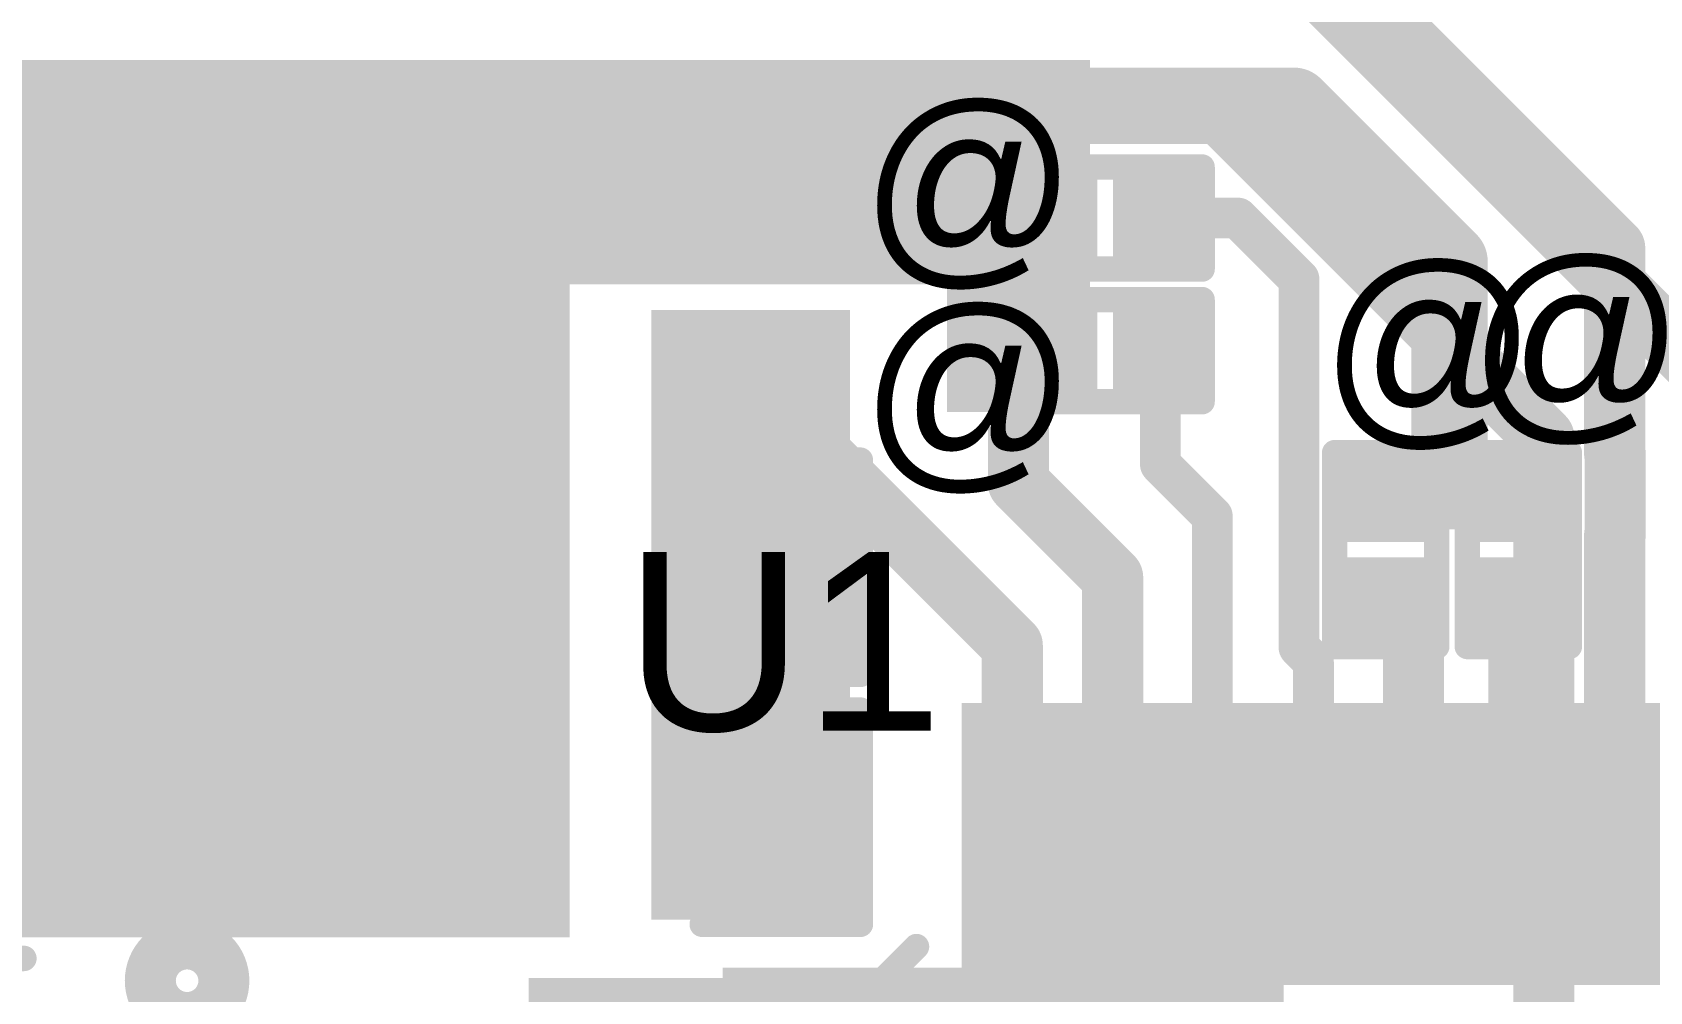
# Model space of a CAD drawing. Header units: millimetres. Extents: x -1.41 to 1.31, y -0.13 to 2.68.
# Drawn here: x -0.4223 to -0.1053, y 1.4123 to 1.6004 of the extents above; entities that cross this region are included whole.
import ezdxf

# ---------------------------------------------------------------- set-up
doc = ezdxf.new("R2010")
doc.units = ezdxf.units.MM
doc.header["$MEASUREMENT"] = 0
for name, color, linetype in [('BottomLayer', 5, 'Continuous'), ('BottomOverlay', 54, 'Continuous'), ('BottomPaste', 16, 'Continuous'), ('BottomSolder', 6, 'Continuous'), ('Mechanical2', 216, 'Continuous'), ('TopLayer', 1, 'Continuous'), ('TopOverlay', 2, 'Continuous'), ('TopPaste', 8, 'Continuous'), ('TopSolder', 216, 'Continuous'), ('ViaHoleLayer', 16, 'Continuous')]:
    doc.layers.add(name, color=color, linetype=linetype)
doc.styles.add('Arial', font='', dxfattribs={"height": 0.2})
doc.styles.get('Arial').set_extended_font_data('Arial')

# ---------------------------------------------------------------- blocks, each defined once
blk = doc.blocks.new('LQFP_100_6')
at = {"layer": 'TopLayer'}
for points in [[(-0.24213, 0.2815), (-0.24213, 0.32874), (-0.23031, 0.32874), (-0.23031, 0.2815)], [(-0.22244, 0.2815), (-0.22244, 0.32874), (-0.21063, 0.32874), (-0.21063, 0.2815)], [(-0.20276, 0.2815), (-0.20276, 0.32874), (-0.19094, 0.32874), (-0.19094, 0.2815)], [(-0.18307, 0.2815), (-0.18307, 0.32874), (-0.17126, 0.32874), (-0.17126, 0.2815)], [(-0.16339, 0.2815), (-0.16339, 0.32874), (-0.15157, 0.32874), (-0.15157, 0.2815)], [(-0.1437, 0.2815), (-0.1437, 0.32874), (-0.13189, 0.32874), (-0.13189, 0.2815)], [(-0.12402, 0.2815), (-0.12402, 0.32874), (-0.1122, 0.32874), (-0.1122, 0.2815)]]:
    blk.add_hatch(color=1, dxfattribs=at).paths.add_polyline_path(points)
at = {"layer": 'TopPaste'}
for points in [[(-0.24213, 0.2815), (-0.24213, 0.32874), (-0.23031, 0.32874), (-0.23031, 0.2815)], [(-0.22244, 0.2815), (-0.22244, 0.32874), (-0.21063, 0.32874), (-0.21063, 0.2815)], [(-0.20276, 0.2815), (-0.20276, 0.32874), (-0.19094, 0.32874), (-0.19094, 0.2815)], [(-0.18307, 0.2815), (-0.18307, 0.32874), (-0.17126, 0.32874), (-0.17126, 0.2815)], [(-0.16339, 0.2815), (-0.16339, 0.32874), (-0.15157, 0.32874), (-0.15157, 0.2815)], [(-0.1437, 0.2815), (-0.1437, 0.32874), (-0.13189, 0.32874), (-0.13189, 0.2815)], [(-0.12402, 0.2815), (-0.12402, 0.32874), (-0.1122, 0.32874), (-0.1122, 0.2815)]]:
    blk.add_hatch(color=8, dxfattribs=at).paths.add_polyline_path(points)
at = {"layer": 'TopSolder'}
for points in [[(-0.24613, 0.2775), (-0.24613, 0.33274), (-0.22631, 0.33274), (-0.22631, 0.2775)], [(-0.22644, 0.2775), (-0.22644, 0.33274), (-0.20663, 0.33274), (-0.20663, 0.2775)], [(-0.20676, 0.2775), (-0.20676, 0.33274), (-0.18694, 0.33274), (-0.18694, 0.2775)], [(-0.18707, 0.2775), (-0.18707, 0.33274), (-0.16726, 0.33274), (-0.16726, 0.2775)], [(-0.16739, 0.2775), (-0.16739, 0.33274), (-0.14757, 0.33274), (-0.14757, 0.2775)], [(-0.1477, 0.2775), (-0.1477, 0.33274), (-0.12789, 0.33274), (-0.12789, 0.2775)], [(-0.12802, 0.2775), (-0.12802, 0.33274), (-0.1082, 0.33274), (-0.1082, 0.2775)]]:
    blk.add_hatch(color=216, dxfattribs=at).paths.add_polyline_path(points)
at = {"layer": 'TopOverlay', "const_width": 0.005}
blk.add_lwpolyline([(-0.285, 0.255), (-0.255, 0.285)], dxfattribs=at)
at = {"layer": 'TopOverlay', "const_width": 0.0025}
blk.add_lwpolyline([(-0.25625, 0.285, 1), (-0.25375, 0.285, 1)], format="xyb", close=True, dxfattribs=at)
blk = doc.blocks.new('R___0201_11')
at = {"layer": 'TopLayer'}
for points in [[(-0.01614, 0.00728), (-0.00551, 0.00728), (-0.00551, -0.00728), (-0.01614, -0.00728)], [(0.00551, 0.00728), (0.01614, 0.00728), (0.01614, -0.00728), (0.00551, -0.00728)]]:
    blk.add_hatch(color=1, dxfattribs=at).paths.add_polyline_path(points)
at = {"layer": 'TopPaste'}
for points in [[(-0.01614, 0.00728), (-0.00551, 0.00728), (-0.00551, -0.00728), (-0.01614, -0.00728)], [(0.00551, 0.00728), (0.01614, 0.00728), (0.01614, -0.00728), (0.00551, -0.00728)]]:
    blk.add_hatch(color=8, dxfattribs=at).paths.add_polyline_path(points)
at = {"layer": 'TopSolder'}
for points in [[(-0.02014, 0.01128), (-0.00151, 0.01128), (-0.00151, -0.01128), (-0.02014, -0.01128)], [(0.00151, 0.01128), (0.02014, 0.01128), (0.02014, -0.01128), (0.00151, -0.01128)]]:
    blk.add_hatch(color=216, dxfattribs=at).paths.add_polyline_path(points)
at = {"layer": 'TopOverlay', "const_width": 0.005}
for points in [[(-0.019, -0.01), (-0.019, 0.01)], [(-0.019, 0.01), (0.019, 0.01)], [(0.019, -0.01), (0.019, 0.01)], [(-0.019, -0.01), (0.019, -0.01)]]:
    blk.add_lwpolyline(points, dxfattribs=at)
at = {"layer": 'TopOverlay', "const_width": 0.0025}
for points in [[(-0.02025, 0.01, 1), (-0.01775, 0.01, 1)], [(-0.02025, 0.01, 1), (-0.01775, 0.01, 1)], [(0.01775, 0.01, 1), (0.02025, 0.01, 1)], [(0.01775, 0.01, 1), (0.02025, 0.01, 1)], [(-0.02025, -0.01, 1), (-0.01775, -0.01, 1)], [(-0.02025, -0.01, 1), (-0.01775, -0.01, 1)], [(0.01775, -0.01, 1), (0.02025, -0.01, 1)], [(0.01775, -0.01, 1), (0.02025, -0.01, 1)]]:
    blk.add_lwpolyline(points, format="xyb", close=True, dxfattribs=at)
blk = doc.blocks.new('R___0201_12')
at = {"layer": 'TopLayer'}
for points in [[(-0.01614, 0.00728), (-0.00551, 0.00728), (-0.00551, -0.00728), (-0.01614, -0.00728)], [(0.00551, 0.00728), (0.01614, 0.00728), (0.01614, -0.00728), (0.00551, -0.00728)]]:
    blk.add_hatch(color=1, dxfattribs=at).paths.add_polyline_path(points)
at = {"layer": 'TopPaste'}
for points in [[(-0.01614, 0.00728), (-0.00551, 0.00728), (-0.00551, -0.00728), (-0.01614, -0.00728)], [(0.00551, 0.00728), (0.01614, 0.00728), (0.01614, -0.00728), (0.00551, -0.00728)]]:
    blk.add_hatch(color=8, dxfattribs=at).paths.add_polyline_path(points)
at = {"layer": 'TopSolder'}
for points in [[(-0.02014, 0.01128), (-0.00151, 0.01128), (-0.00151, -0.01128), (-0.02014, -0.01128)], [(0.00151, 0.01128), (0.02014, 0.01128), (0.02014, -0.01128), (0.00151, -0.01128)]]:
    blk.add_hatch(color=216, dxfattribs=at).paths.add_polyline_path(points)
at = {"layer": 'TopOverlay', "const_width": 0.005}
for points in [[(-0.019, -0.01), (-0.019, 0.01)], [(-0.019, 0.01), (0.019, 0.01)], [(0.019, -0.01), (0.019, 0.01)], [(-0.019, -0.01), (0.019, -0.01)]]:
    blk.add_lwpolyline(points, dxfattribs=at)
at = {"layer": 'TopOverlay', "const_width": 0.0025}
for points in [[(-0.02025, 0.01, 1), (-0.01775, 0.01, 1)], [(-0.02025, 0.01, 1), (-0.01775, 0.01, 1)], [(0.01775, 0.01, 1), (0.02025, 0.01, 1)], [(0.01775, 0.01, 1), (0.02025, 0.01, 1)], [(-0.02025, -0.01, 1), (-0.01775, -0.01, 1)], [(-0.02025, -0.01, 1), (-0.01775, -0.01, 1)], [(0.01775, -0.01, 1), (0.02025, -0.01, 1)], [(0.01775, -0.01, 1), (0.02025, -0.01, 1)]]:
    blk.add_lwpolyline(points, format="xyb", close=True, dxfattribs=at)
blk = doc.blocks.new('R___0201_13')
at = {"layer": 'TopLayer'}
for points in [[(-0.01614, 0.00728), (-0.00551, 0.00728), (-0.00551, -0.00728), (-0.01614, -0.00728)], [(0.00551, 0.00728), (0.01614, 0.00728), (0.01614, -0.00728), (0.00551, -0.00728)]]:
    blk.add_hatch(color=1, dxfattribs=at).paths.add_polyline_path(points)
at = {"layer": 'TopPaste'}
for points in [[(-0.01614, 0.00728), (-0.00551, 0.00728), (-0.00551, -0.00728), (-0.01614, -0.00728)], [(0.00551, 0.00728), (0.01614, 0.00728), (0.01614, -0.00728), (0.00551, -0.00728)]]:
    blk.add_hatch(color=8, dxfattribs=at).paths.add_polyline_path(points)
at = {"layer": 'TopSolder'}
for points in [[(-0.02014, 0.01128), (-0.00151, 0.01128), (-0.00151, -0.01128), (-0.02014, -0.01128)], [(0.00151, 0.01128), (0.02014, 0.01128), (0.02014, -0.01128), (0.00151, -0.01128)]]:
    blk.add_hatch(color=216, dxfattribs=at).paths.add_polyline_path(points)
at = {"layer": 'TopOverlay', "const_width": 0.005}
for points in [[(-0.019, 0.01), (-0.019, -0.01)], [(-0.019, 0.01), (0.019, 0.01)], [(0.019, 0.01), (0.019, -0.01)], [(-0.019, -0.01), (0.019, -0.01)]]:
    blk.add_lwpolyline(points, dxfattribs=at)
at = {"layer": 'TopOverlay', "const_width": 0.0025}
for points in [[(-0.02025, 0.01, 1), (-0.01775, 0.01, 1)], [(-0.02025, 0.01, 1), (-0.01775, 0.01, 1)], [(0.01775, 0.01, 1), (0.02025, 0.01, 1)], [(0.01775, 0.01, 1), (0.02025, 0.01, 1)], [(-0.02025, -0.01, 1), (-0.01775, -0.01, 1)], [(-0.02025, -0.01, 1), (-0.01775, -0.01, 1)], [(0.01775, -0.01, 1), (0.02025, -0.01, 1)], [(0.01775, -0.01, 1), (0.02025, -0.01, 1)]]:
    blk.add_lwpolyline(points, format="xyb", close=True, dxfattribs=at)
blk = doc.blocks.new('R___0201_14')
at = {"layer": 'TopLayer'}
for points in [[(-0.01614, 0.00728), (-0.00551, 0.00728), (-0.00551, -0.00728), (-0.01614, -0.00728)], [(0.00551, 0.00728), (0.01614, 0.00728), (0.01614, -0.00728), (0.00551, -0.00728)]]:
    blk.add_hatch(color=1, dxfattribs=at).paths.add_polyline_path(points)
at = {"layer": 'TopPaste'}
for points in [[(-0.01614, 0.00728), (-0.00551, 0.00728), (-0.00551, -0.00728), (-0.01614, -0.00728)], [(0.00551, 0.00728), (0.01614, 0.00728), (0.01614, -0.00728), (0.00551, -0.00728)]]:
    blk.add_hatch(color=8, dxfattribs=at).paths.add_polyline_path(points)
at = {"layer": 'TopSolder'}
for points in [[(-0.02014, 0.01128), (-0.00151, 0.01128), (-0.00151, -0.01128), (-0.02014, -0.01128)], [(0.00151, 0.01128), (0.02014, 0.01128), (0.02014, -0.01128), (0.00151, -0.01128)]]:
    blk.add_hatch(color=216, dxfattribs=at).paths.add_polyline_path(points)
at = {"layer": 'TopOverlay', "const_width": 0.005}
for points in [[(-0.019, 0.01), (-0.019, -0.01)], [(-0.019, 0.01), (0.019, 0.01)], [(0.019, 0.01), (0.019, -0.01)], [(-0.019, -0.01), (0.019, -0.01)]]:
    blk.add_lwpolyline(points, dxfattribs=at)
at = {"layer": 'TopOverlay', "const_width": 0.0025}
for points in [[(-0.02025, 0.01, 1), (-0.01775, 0.01, 1)], [(-0.02025, 0.01, 1), (-0.01775, 0.01, 1)], [(0.01775, 0.01, 1), (0.02025, 0.01, 1)], [(0.01775, 0.01, 1), (0.02025, 0.01, 1)], [(-0.02025, -0.01, 1), (-0.01775, -0.01, 1)], [(-0.02025, -0.01, 1), (-0.01775, -0.01, 1)], [(0.01775, -0.01, 1), (0.02025, -0.01, 1)], [(0.01775, -0.01, 1), (0.02025, -0.01, 1)]]:
    blk.add_lwpolyline(points, format="xyb", close=True, dxfattribs=at)
blk = doc.blocks.new('8_TSSOP_70')
at = {"layer": 'TopLayer'}
for points in [[(-0.14469, 0.04724), (-0.0876, 0.04724), (-0.0876, 0.02953), (-0.14469, 0.02953)], [(0.0876, 0.04724), (0.14469, 0.04724), (0.14469, 0.02953), (0.0876, 0.02953)], [(-0.14469, 0.02165), (-0.0876, 0.02165), (-0.0876, 0.00394), (-0.14469, 0.00394)], [(0.0876, 0.02165), (0.14469, 0.02165), (0.14469, 0.00394), (0.0876, 0.00394)], [(-0.14469, -0.00394), (-0.0876, -0.00394), (-0.0876, -0.02165), (-0.14469, -0.02165)], [(0.0876, -0.00394), (0.14469, -0.00394), (0.14469, -0.02165), (0.0876, -0.02165)], [(-0.14469, -0.02953), (-0.0876, -0.02953), (-0.0876, -0.04724), (-0.14469, -0.04724)], [(0.0876, -0.02953), (0.14469, -0.02953), (0.14469, -0.04724), (0.0876, -0.04724)]]:
    blk.add_hatch(color=1, dxfattribs=at).paths.add_polyline_path(points)
at = {"layer": 'TopPaste'}
for points in [[(-0.14469, 0.04724), (-0.0876, 0.04724), (-0.0876, 0.02953), (-0.14469, 0.02953)], [(0.0876, 0.04724), (0.14469, 0.04724), (0.14469, 0.02953), (0.0876, 0.02953)], [(-0.14469, 0.02165), (-0.0876, 0.02165), (-0.0876, 0.00394), (-0.14469, 0.00394)], [(0.0876, 0.02165), (0.14469, 0.02165), (0.14469, 0.00394), (0.0876, 0.00394)], [(-0.14469, -0.00394), (-0.0876, -0.00394), (-0.0876, -0.02165), (-0.14469, -0.02165)], [(0.0876, -0.00394), (0.14469, -0.00394), (0.14469, -0.02165), (0.0876, -0.02165)], [(-0.14469, -0.02953), (-0.0876, -0.02953), (-0.0876, -0.04724), (-0.14469, -0.04724)], [(0.0876, -0.02953), (0.14469, -0.02953), (0.14469, -0.04724), (0.0876, -0.04724)]]:
    blk.add_hatch(color=8, dxfattribs=at).paths.add_polyline_path(points)
at = {"layer": 'TopSolder'}
for points in [[(-0.14869, 0.05124), (-0.0836, 0.05124), (-0.0836, 0.02553), (-0.14869, 0.02553)], [(0.0836, 0.05124), (0.14869, 0.05124), (0.14869, 0.02553), (0.0836, 0.02553)], [(-0.14869, 0.02565), (-0.0836, 0.02565), (-0.0836, -0.00006), (-0.14869, -0.00006)], [(0.0836, 0.02565), (0.14869, 0.02565), (0.14869, -0.00006), (0.0836, -0.00006)], [(-0.14869, 0.00006), (-0.0836, 0.00006), (-0.0836, -0.02565), (-0.14869, -0.02565)], [(0.0836, 0.00006), (0.14869, 0.00006), (0.14869, -0.02565), (0.0836, -0.02565)], [(-0.14869, -0.02553), (-0.0836, -0.02553), (-0.0836, -0.05124), (-0.14869, -0.05124)], [(0.0836, -0.02553), (0.14869, -0.02553), (0.14869, -0.05124), (0.0836, -0.05124)]]:
    blk.add_hatch(color=216, dxfattribs=at).paths.add_polyline_path(points)
at = {"layer": 'TopOverlay'}
for points, const_width in [([(-0.10979, 0.06537, 1), (-0.12421, 0.06537, 1)], 0.01), ([(-0.12671, 0.06537, 1), (-0.12171, 0.06537, 1)], 0.005), ([(-0.11229, 0.06537, 1), (-0.10729, 0.06537, 1)], 0.005), ([(-0.08625, 0.061, 1), (-0.08375, 0.061, 1)], 0.0025), ([(0.08275, 0.061, 1), (0.08525, 0.061, 1)], 0.0025), ([(-0.08475, -0.062, 1), (-0.08225, -0.062, 1)], 0.0025), ([(0.08425, -0.062, 1), (0.08675, -0.062, 1)], 0.0025)]:
    blk.add_lwpolyline(points, format="xyb", close=True, dxfattribs=dict(at, const_width=const_width))
at = {"layer": 'TopOverlay', "const_width": 0.005}
for points in [[(0.084, 0.061), (-0.085, 0.061)], [(0.0855, -0.062), (-0.0835, -0.062)]]:
    blk.add_lwpolyline(points, dxfattribs=at)
blk = doc.blocks.new('C__0603_B_96')
at = {"layer": 'BottomLayer'}
for points in [[(-0.045, -0.0175), (-0.045, 0.0175), (-0.015, 0.0175), (-0.015, -0.0175)], [(0.015, -0.0175), (0.015, 0.0175), (0.045, 0.0175), (0.045, -0.0175)]]:
    blk.add_hatch(color=5, dxfattribs=at).paths.add_polyline_path(points)
at = {"layer": 'BottomPaste'}
for points in [[(-0.045, -0.0175), (-0.045, 0.0175), (-0.015, 0.0175), (-0.015, -0.0175)], [(0.015, -0.0175), (0.015, 0.0175), (0.045, 0.0175), (0.045, -0.0175)]]:
    blk.add_hatch(color=16, dxfattribs=at).paths.add_polyline_path(points)
at = {"layer": 'BottomSolder'}
for points in [[(-0.04736, -0.01986), (-0.04736, 0.01986), (-0.01264, 0.01986), (-0.01264, -0.01986)], [(0.01264, -0.01986), (0.01264, 0.01986), (0.04736, 0.01986), (0.04736, -0.01986)]]:
    blk.add_hatch(color=6, dxfattribs=at).paths.add_polyline_path(points)
at = {"layer": 'BottomOverlay', "const_width": 0.005}
for points in [[(-0.018, 0.021), (-0.049, 0.021)], [(-0.049, 0.021), (-0.049, -0.021)], [(0.049, 0.021), (0.018, 0.021)], [(0.049, 0.021), (0.049, -0.021)], [(-0.018, -0.021), (-0.049, -0.021)], [(0.049, -0.021), (0.018, -0.021)]]:
    blk.add_lwpolyline(points, dxfattribs=at)
at = {"layer": 'BottomOverlay', "const_width": 0.0025}
for points in [[(-0.05025, 0.021, 1), (-0.04775, 0.021, 1)], [(-0.05025, 0.021, 1), (-0.04775, 0.021, 1)], [(-0.01925, 0.021, 1), (-0.01675, 0.021, 1)], [(0.01675, 0.021, 1), (0.01925, 0.021, 1)], [(0.04775, 0.021, 1), (0.05025, 0.021, 1)], [(0.04775, 0.021, 1), (0.05025, 0.021, 1)], [(-0.05025, -0.021, 1), (-0.04775, -0.021, 1)], [(-0.05025, -0.021, 1), (-0.04775, -0.021, 1)], [(-0.01925, -0.021, 1), (-0.01675, -0.021, 1)], [(0.01675, -0.021, 1), (0.01925, -0.021, 1)], [(0.04775, -0.021, 1), (0.05025, -0.021, 1)], [(0.04775, -0.021, 1), (0.05025, -0.021, 1)]]:
    blk.add_lwpolyline(points, format="xyb", close=True, dxfattribs=at)
blk = doc.blocks.new('C__0603_B_102')
at = {"layer": 'BottomLayer'}
for points in [[(-0.045, -0.0175), (-0.045, 0.0175), (-0.015, 0.0175), (-0.015, -0.0175)], [(0.015, -0.0175), (0.015, 0.0175), (0.045, 0.0175), (0.045, -0.0175)]]:
    blk.add_hatch(color=5, dxfattribs=at).paths.add_polyline_path(points)
at = {"layer": 'BottomPaste'}
for points in [[(-0.045, -0.0175), (-0.045, 0.0175), (-0.015, 0.0175), (-0.015, -0.0175)], [(0.015, -0.0175), (0.015, 0.0175), (0.045, 0.0175), (0.045, -0.0175)]]:
    blk.add_hatch(color=16, dxfattribs=at).paths.add_polyline_path(points)
at = {"layer": 'BottomSolder'}
for points in [[(-0.04736, -0.01986), (-0.04736, 0.01986), (-0.01264, 0.01986), (-0.01264, -0.01986)], [(0.01264, -0.01986), (0.01264, 0.01986), (0.04736, 0.01986), (0.04736, -0.01986)]]:
    blk.add_hatch(color=6, dxfattribs=at).paths.add_polyline_path(points)
at = {"layer": 'BottomOverlay', "const_width": 0.005}
for points in [[(-0.018, 0.021), (-0.049, 0.021)], [(-0.049, 0.021), (-0.049, -0.021)], [(0.049, 0.021), (0.018, 0.021)], [(0.049, 0.021), (0.049, -0.021)], [(-0.018, -0.021), (-0.049, -0.021)], [(0.049, -0.021), (0.018, -0.021)]]:
    blk.add_lwpolyline(points, dxfattribs=at)
at = {"layer": 'BottomOverlay', "const_width": 0.0025}
for points in [[(-0.05025, 0.021, 1), (-0.04775, 0.021, 1)], [(-0.05025, 0.021, 1), (-0.04775, 0.021, 1)], [(-0.01925, 0.021, 1), (-0.01675, 0.021, 1)], [(0.01675, 0.021, 1), (0.01925, 0.021, 1)], [(0.04775, 0.021, 1), (0.05025, 0.021, 1)], [(0.04775, 0.021, 1), (0.05025, 0.021, 1)], [(-0.05025, -0.021, 1), (-0.04775, -0.021, 1)], [(-0.05025, -0.021, 1), (-0.04775, -0.021, 1)], [(-0.01925, -0.021, 1), (-0.01675, -0.021, 1)], [(0.01675, -0.021, 1), (0.01925, -0.021, 1)], [(0.04775, -0.021, 1), (0.05025, -0.021, 1)], [(0.04775, -0.021, 1), (0.05025, -0.021, 1)]]:
    blk.add_lwpolyline(points, format="xyb", close=True, dxfattribs=at)

msp = doc.modelspace()

# ---------------------------------------------------------------- hatches: boundary and pattern name
at = {"layer": 'BottomLayer'}
for points in [[(-0.317, 1.547), (-0.599, 1.547), (-0.599, 1.423), (-0.317, 1.423)], [(-0.301, 1.42647), (-0.262, 1.42647), (-0.262, 1.546), (-0.301, 1.546)], [(-0.287, 1.232), (-0.269, 1.232), (-0.269, 1.417), (-0.287, 1.417)], [(-0.287, 1.365), (-0.177, 1.365), (-0.177, 1.417), (-0.287, 1.417)]]:
    msp.add_hatch(color=5, dxfattribs=at).paths.add_polyline_path(points)
h = msp.add_hatch(color=5, dxfattribs=at)
edge = h.paths.add_edge_path()
edge.add_arc((-0.339, 1.531), 0.01181, 0, 360)
h = msp.add_hatch(color=5, dxfattribs=at)
edge = h.paths.add_edge_path()
edge.add_arc((-0.282, 1.532), 0.01181, 0, 360)
at = {"layer": 'TopLayer'}
for points in [[(-0.317, 1.595), (-0.479, 1.595), (-0.479, 1.42547), (-0.317, 1.42547)], [(-0.215, 1.551), (-0.215, 1.595), (-0.466, 1.595), (-0.466, 1.551)], [(-0.243, 1.526), (-0.215, 1.526), (-0.215, 1.594), (-0.243, 1.594)], [(-0.163, 1.503), (-0.126, 1.503), (-0.126, 1.518), (-0.163, 1.518)], [(-0.14556, 1.41781), (-0.14556, 1.49381), (-0.15756, 1.49381), (-0.15756, 1.41781)], [(-0.325, 1.366), (-0.287, 1.366), (-0.287, 1.415), (-0.325, 1.415)]]:
    msp.add_hatch(color=1, dxfattribs=at).paths.add_polyline_path(points)
h = msp.add_hatch(color=1, dxfattribs=at)
edge = h.paths.add_edge_path()
edge.add_arc((-0.339, 1.531), 0.01181, 0, 360)
h = msp.add_hatch(color=1, dxfattribs=at)
edge = h.paths.add_edge_path()
edge.add_arc((-0.282, 1.532), 0.01181, 0, 360)
at = {"layer": 'ViaHoleLayer'}
h = msp.add_hatch(color=16, dxfattribs=at)
edge = h.paths.add_edge_path()
edge.add_arc((-0.282, 1.532), 0.00591, 0, 360)
h = msp.add_hatch(color=16, dxfattribs=at)
edge = h.paths.add_edge_path()
edge.add_arc((-0.339, 1.531), 0.00591, 0, 360)

# ---------------------------------------------------------------- linework, layer by layer
at = {"layer": 'BottomLayer'}
for points, const_width in [([(-0.17716, 1.616), (-0.095, 1.53384)], 0.012), ([(-0.534, 1.585), (-0.19, 1.585)], 0.012), ([(-0.19, 1.585), (-0.126, 1.521)], 0.012), ([(-0.339, 1.49553), (-0.339, 1.531)], 0.025), ([(-0.126, 1.392), (-0.126, 1.521)], 0.012), ([(-0.339, 1.44653), (-0.339, 1.49553)], 0.025), ([(-0.339, 1.44153), (-0.339, 1.44653)], 0.025)]:
    msp.add_lwpolyline(points, dxfattribs=dict(at, const_width=const_width))
for points, const_width in [([(-0.193, 1.585, 1), (-0.187, 1.585, 1)], 0.006), ([(-0.193, 1.585, 1), (-0.187, 1.585, 1)], 0.006), ([(-0.34525, 1.531, 1), (-0.33275, 1.531, 1)], 0.0125), ([(-0.129, 1.521, 1), (-0.123, 1.521, 1)], 0.006), ([(-0.129, 1.521, 1), (-0.123, 1.521, 1)], 0.006), ([(-0.34525, 1.49553, 1), (-0.33275, 1.49553, 1)], 0.0125), ([(-0.34525, 1.49553, 1), (-0.33275, 1.49553, 1)], 0.0125), ([(-0.34525, 1.44653, 1), (-0.33275, 1.44653, 1)], 0.0125), ([(-0.34525, 1.44653, 1), (-0.33275, 1.44653, 1)], 0.0125), ([(-0.34525, 1.44153, 1), (-0.33275, 1.44153, 1)], 0.0125)]:
    msp.add_lwpolyline(points, format="xyb", close=True, dxfattribs=dict(at, const_width=const_width))
at = {"layer": 'Mechanical2', "const_width": 0.015}
msp.add_lwpolyline([(1.30453, 0.77794, -5.376897), (1.30384, 1.78291)], format="xyb", dxfattribs=at)
at = {"layer": 'TopLayer'}
for points, const_width in [([(-0.164, 1.61), (-0.11211, 1.55811)], 0.012), ([(-0.222, 1.586), (-0.175, 1.586)], 0.015), ([(-0.175, 1.586), (-0.1445, 1.5555)], 0.015), ([(-0.339, 1.5685), (-0.3295, 1.578)], 0.025), ([(-0.23683, 1.578), (-0.22283, 1.564)], 0.012), ([(-0.339, 1.531), (-0.339, 1.5685)], 0.025), ([(-0.201, 1.564), (-0.186, 1.564)], 0.008), ([(-0.186, 1.564), (-0.174, 1.552)], 0.008), ([(-0.229, 1.512), (-0.229, 1.56)], 0.012), ([(-0.11211, 1.51781), (-0.11211, 1.55811)], 0.012), ([(-0.1445, 1.5105), (-0.1445, 1.5555)], 0.015), ([(-0.174, 1.47985), (-0.174, 1.552)], 0.008), ([(-0.20117, 1.51572), (-0.20117, 1.538)], 0.008), ([(-0.282, 1.532), (-0.23022, 1.48022)], 0.012), ([(-0.11211, 1.51781), (-0.112, 1.5177)], 0.012), ([(-0.112, 1.50196), (-0.112, 1.5177)], 0.012), ([(-0.20117, 1.51572), (-0.191, 1.50554)], 0.008), ([(-0.229, 1.512), (-0.21054, 1.49354)], 0.012), ([(-0.157, 1.50983), (-0.131, 1.50983)], 0.012), ([(-0.191, 1.448), (-0.191, 1.50554)], 0.008), ([(-0.11211, 1.50185), (-0.112, 1.50196)], 0.012), ([(-0.11211, 1.44128), (-0.11211, 1.50185)], 0.012), ([(-0.21054, 1.44128), (-0.21054, 1.49354)], 0.012), ([(-0.157, 1.48786), (-0.157, 1.48817)], 0.01), ([(-0.132, 1.48817), (-0.1319, 1.48807)], 0.01), ([(-0.1319, 1.4419), (-0.1319, 1.48807)], 0.01), ([(-0.23022, 1.44128), (-0.23022, 1.48022)], 0.012), ([(-0.174, 1.47985), (-0.17117, 1.47701)], 0.008), ([(-0.17117, 1.44128), (-0.17117, 1.47701)], 0.008), ([(-0.21037, 1.39833), (-0.21037, 1.44128)], 0.012), ([(-0.15161, 1.44141), (-0.15148, 1.44128)], 0.01), ([(-0.1319, 1.4419), (-0.131, 1.441)], 0.01)]:
    msp.add_lwpolyline(points, dxfattribs=dict(at, const_width=const_width))
for points, const_width in [([(-0.22575, 1.586, 1), (-0.21825, 1.586, 1)], 0.0075), ([(-0.17875, 1.586, 1), (-0.17125, 1.586, 1)], 0.0075), ([(-0.17875, 1.586, 1), (-0.17125, 1.586, 1)], 0.0075), ([(-0.33575, 1.578, 1), (-0.32325, 1.578, 1)], 0.0125), ([(-0.23983, 1.578, 1), (-0.23383, 1.578, 1)], 0.006), ([(-0.34525, 1.5685, 1), (-0.33275, 1.5685, 1)], 0.0125), ([(-0.34525, 1.5685, 1), (-0.33275, 1.5685, 1)], 0.0125), ([(-0.22583, 1.564, 1), (-0.21983, 1.564, 1)], 0.006), ([(-0.203, 1.564, 1), (-0.199, 1.564, 1)], 0.004), ([(-0.188, 1.564, 1), (-0.184, 1.564, 1)], 0.004), ([(-0.188, 1.564, 1), (-0.184, 1.564, 1)], 0.004), ([(-0.232, 1.56, 1), (-0.226, 1.56, 1)], 0.006), ([(-0.11511, 1.55811, 1), (-0.10911, 1.55811, 1)], 0.006), ([(-0.11511, 1.55811, 1), (-0.10911, 1.55811, 1)], 0.006), ([(-0.14825, 1.5555, 1), (-0.14075, 1.5555, 1)], 0.0075), ([(-0.14825, 1.5555, 1), (-0.14075, 1.5555, 1)], 0.0075), ([(-0.176, 1.552, 1), (-0.172, 1.552, 1)], 0.004), ([(-0.176, 1.552, 1), (-0.172, 1.552, 1)], 0.004), ([(-0.34525, 1.531, 1), (-0.33275, 1.531, 1)], 0.0125), ([(-0.20317, 1.538, 1), (-0.19917, 1.538, 1)], 0.004), ([(-0.285, 1.532, 1), (-0.279, 1.532, 1)], 0.006), ([(-0.11511, 1.51781, 1), (-0.10911, 1.51781, 1)], 0.006), ([(-0.11511, 1.51781, 1), (-0.10911, 1.51781, 1)], 0.006), ([(-0.115, 1.5177, 1), (-0.109, 1.5177, 1)], 0.006), ([(-0.115, 1.5177, 1), (-0.109, 1.5177, 1)], 0.006), ([(-0.20317, 1.51572, 1), (-0.19917, 1.51572, 1)], 0.004), ([(-0.20317, 1.51572, 1), (-0.19917, 1.51572, 1)], 0.004), ([(-0.232, 1.512, 1), (-0.226, 1.512, 1)], 0.006), ([(-0.232, 1.512, 1), (-0.226, 1.512, 1)], 0.006), ([(-0.16, 1.50983, 1), (-0.154, 1.50983, 1)], 0.006), ([(-0.14825, 1.5105, 1), (-0.14075, 1.5105, 1)], 0.0075), ([(-0.134, 1.50983, 1), (-0.128, 1.50983, 1)], 0.006), ([(-0.193, 1.50554, 1), (-0.189, 1.50554, 1)], 0.004), ([(-0.193, 1.50554, 1), (-0.189, 1.50554, 1)], 0.004), ([(-0.11511, 1.50185, 1), (-0.10911, 1.50185, 1)], 0.006), ([(-0.11511, 1.50185, 1), (-0.10911, 1.50185, 1)], 0.006), ([(-0.115, 1.50196, 1), (-0.109, 1.50196, 1)], 0.006), ([(-0.115, 1.50196, 1), (-0.109, 1.50196, 1)], 0.006), ([(-0.21354, 1.49354, 1), (-0.20754, 1.49354, 1)], 0.006), ([(-0.21354, 1.49354, 1), (-0.20754, 1.49354, 1)], 0.006), ([(-0.1595, 1.48817, 1), (-0.1545, 1.48817, 1)], 0.005), ([(-0.1595, 1.48786, 1), (-0.1545, 1.48786, 1)], 0.005), ([(-0.1345, 1.48817, 1), (-0.1295, 1.48817, 1)], 0.005), ([(-0.1344, 1.48807, 1), (-0.1294, 1.48807, 1)], 0.005), ([(-0.1344, 1.48807, 1), (-0.1294, 1.48807, 1)], 0.005), ([(-0.23322, 1.48022, 1), (-0.22722, 1.48022, 1)], 0.006), ([(-0.23322, 1.48022, 1), (-0.22722, 1.48022, 1)], 0.006), ([(-0.176, 1.47985, 1), (-0.172, 1.47985, 1)], 0.004), ([(-0.176, 1.47985, 1), (-0.172, 1.47985, 1)], 0.004), ([(-0.17317, 1.47701, 1), (-0.16917, 1.47701, 1)], 0.004), ([(-0.17317, 1.47701, 1), (-0.16917, 1.47701, 1)], 0.004), ([(-0.193, 1.448, 1), (-0.189, 1.448, 1)], 0.004), ([(-0.23322, 1.44128, 1), (-0.22722, 1.44128, 1)], 0.006), ([(-0.21354, 1.44128, 1), (-0.20754, 1.44128, 1)], 0.006), ([(-0.21337, 1.44128, 1), (-0.20737, 1.44128, 1)], 0.006), ([(-0.15411, 1.44141, 1), (-0.14911, 1.44141, 1)], 0.005), ([(-0.15398, 1.44128, 1), (-0.14898, 1.44128, 1)], 0.005), ([(-0.1344, 1.4419, 1), (-0.1294, 1.4419, 1)], 0.005), ([(-0.1344, 1.4419, 1), (-0.1294, 1.4419, 1)], 0.005), ([(-0.1335, 1.441, 1), (-0.1285, 1.441, 1)], 0.005), ([(-0.11511, 1.44128, 1), (-0.10911, 1.44128, 1)], 0.006), ([(-0.17317, 1.44128, 1), (-0.16917, 1.44128, 1)], 0.004)]:
    msp.add_lwpolyline(points, format="xyb", close=True, dxfattribs=dict(at, const_width=const_width))

# ---------------------------------------------------------------- block references
for name, p in [('R___0201_12', (-0.212, 1.564)), ('R___0201_11', (-0.212, 1.538)), ('LQFP_100_6', (0.006, 1.13616))]:
    msp.add_blockref(name, p)
for name, p, rotation in [('8_TSSOP_70', (-0.509, 1.47984), 180), ('C__0603_B_102', (-0.309, 1.49553), 180), ('R___0201_13', (-0.157, 1.499), 90), ('R___0201_14', (-0.131, 1.499), 90), ('C__0603_B_96', (-0.309, 1.44653), 180)]:
    msp.add_blockref(name, p, dxfattribs=dict(rotation=rotation))

# ---------------------------------------------------------------- texts
at = {"layer": 'BottomOverlay', "style": 'Arial', "text_generation_flag": 2}
for p in [(-0.367, 1.474), (-0.367, 1.426)]:
    msp.add_text('*', height=0.042, rotation=360, dxfattribs=at).set_placement(p)
at = {"layer": 'TopOverlay', "style": 'Arial'}
for p in [(-0.26, 1.556), (-0.14082, 1.52556), (-0.16982, 1.52456), (-0.26, 1.516)]:
    msp.add_text('@', height=0.03, rotation=360, dxfattribs=at).set_placement(p)
msp.add_text('U1', height=0.035, dxfattribs=at).set_placement((-0.30633, 1.46351))

doc.saveas('drawing.dxf')
